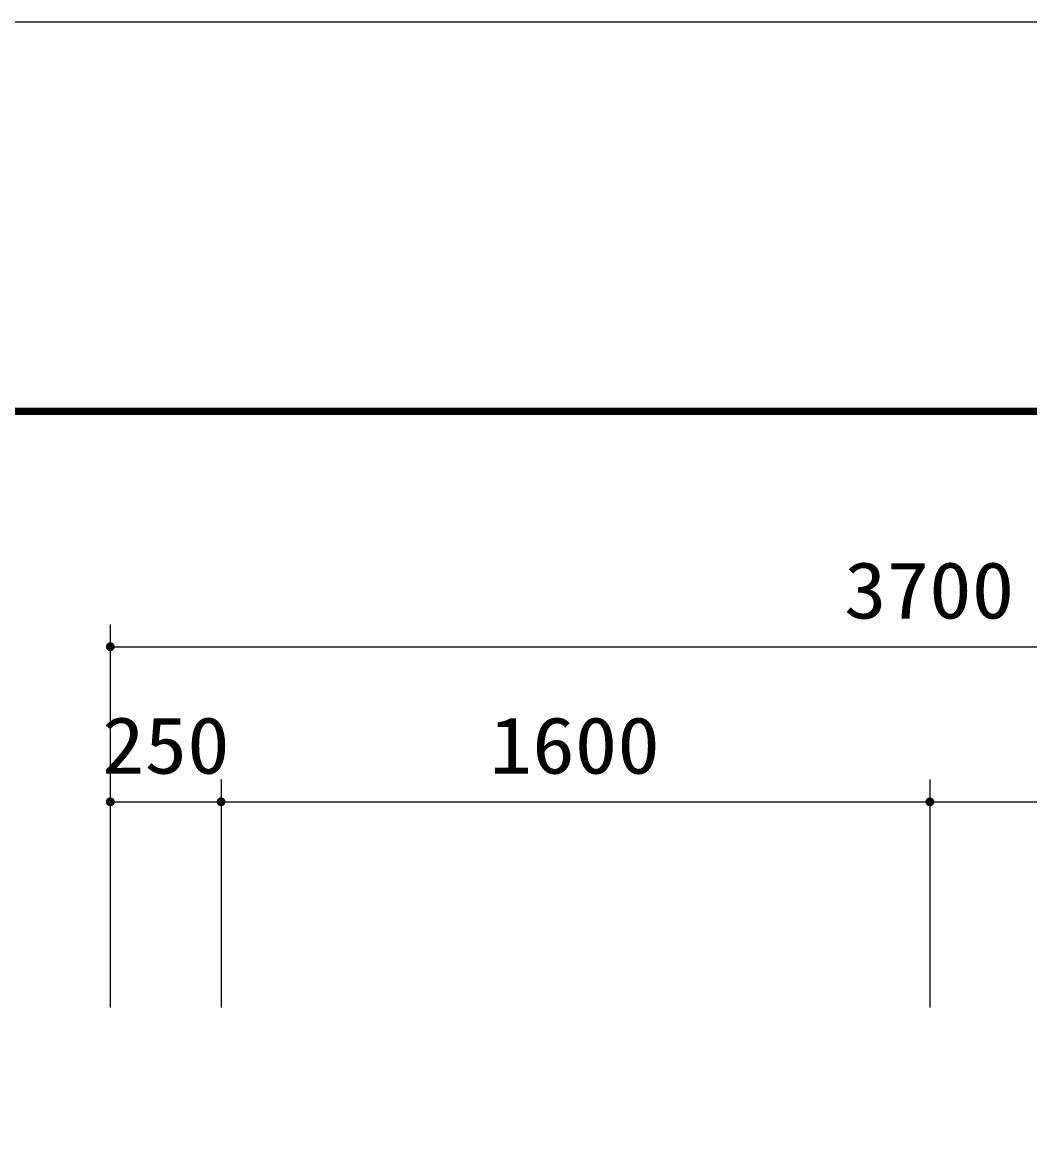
# Model space of a CAD drawing. Units: millimetres, scale not verified. Extents: x -14850 to 14850, y -10500 to 10500.
# Drawn here: x -10380 to -8105, y 8007 to 10500 of the extents above; entities that cross this region are included whole.
import ezdxf
from ezdxf.enums import TextEntityAlignment as Align

# ---------------------------------------------------------------- set-up
doc = ezdxf.new("R2010")
doc.units = ezdxf.units.MM
doc.header["$LTSCALE"] = 50
for name, color, linetype, lineweight in [('0-5_製作', 5, 'Continuous', 25), ('0-7_図面枠', 7, 'Continuous', 25), ('0-8_Axis_waku', 7, 'Continuous', 25)]:
    doc.layers.add(name, color=color, linetype=linetype, lineweight=lineweight)
doc.styles.add('ＭＳ ゴシック', font='')
doc.styles.get('ＭＳ ゴシック').set_extended_font_data('MS Gothic')

msp = doc.modelspace()

# ---------------------------------------------------------------- linework, layer by layer
at = {"layer": '0-5_製作', "color": 2}
for p, q in [((-10180.93, 9140.39), (-10180.93, 8276.21)), ((-10180.93, 9090.39), (-6480.93, 9090.39)), ((-9930.93, 8790.39), (-9930.93, 8276.21)), ((-8330.93, 8790.39), (-8330.93, 8276.21)), ((-10180.93, 8740.39), (-9930.93, 8740.39)), ((-9930.93, 8740.39), (-8330.93, 8740.39)), ((-8330.93, 8740.39), (-6730.93, 8740.39))]:
    msp.add_line(p, q, dxfattribs=at)
at = {"layer": '0-5_製作'}
for points in [[(-10180.93, 9100.39), (-10190.93, 9090.39), (-10182.18, 9100.31)], [(-10180.93, 9100.39), (-10180.93, 9090.39), (-10190.93, 9090.39)], [(-10182.18, 9100.31), (-10190.93, 9090.39), (-10190.91, 9091.02)], [(-10182.18, 9100.31), (-10190.91, 9091.02), (-10183.41, 9100.07)], [(-10180.3, 9100.37), (-10180.93, 9090.39), (-10180.93, 9100.39)], [(-10179.05, 9100.21), (-10180.93, 9090.39), (-10180.3, 9100.37)], [(-10180.93, 9090.39), (-10190.85, 9089.14), (-10190.93, 9090.39)], [(-10183.41, 9100.07), (-10190.91, 9091.02), (-10190.75, 9092.26)], [(-10180.93, 9090.39), (-10190.61, 9087.9), (-10190.85, 9089.14)], [(-10183.41, 9100.07), (-10190.75, 9092.26), (-10184.61, 9099.69)], [(-10184.61, 9099.69), (-10190.75, 9092.26), (-10190.44, 9093.48)], [(-10180.93, 9090.39), (-10190.23, 9086.71), (-10190.61, 9087.9)], [(-10184.61, 9099.69), (-10190.44, 9093.48), (-10185.75, 9099.15)], [(-10185.75, 9099.15), (-10190.44, 9093.48), (-10189.98, 9094.65)], [(-10180.93, 9090.39), (-10189.69, 9085.57), (-10190.23, 9086.71)], [(-10185.75, 9099.15), (-10189.98, 9094.65), (-10186.81, 9098.48)], [(-10186.81, 9098.48), (-10189.98, 9094.65), (-10189.37, 9095.75)], [(-10180.93, 9090.39), (-10189.02, 9084.51), (-10189.69, 9085.57)], [(-10186.81, 9098.48), (-10189.37, 9095.75), (-10187.77, 9097.68)], [(-10187.77, 9097.68), (-10189.37, 9095.75), (-10188.63, 9096.76)], [(-10180.93, 9090.39), (-10188.22, 9083.54), (-10189.02, 9084.51)], [(-10180.93, 9090.39), (-10187.3, 9082.68), (-10188.22, 9083.54)], [(-10180.93, 9080.39), (-10187.3, 9082.68), (-10180.93, 9090.39)], [(-10180.93, 9080.39), (-10186.29, 9081.95), (-10187.3, 9082.68)], [(-10180.93, 9080.39), (-10185.19, 9081.34), (-10186.29, 9081.95)], [(-10180.93, 9080.39), (-10184.02, 9080.88), (-10185.19, 9081.34)], [(-10180.93, 9080.39), (-10182.8, 9080.57), (-10184.02, 9080.88)], [(-10180.93, 9080.39), (-10181.56, 9080.41), (-10182.8, 9080.57)], [(-10177.84, 9099.9), (-10180.93, 9090.39), (-10179.05, 9100.21)], [(-10176.67, 9099.44), (-10180.93, 9090.39), (-10177.84, 9099.9)], [(-10175.57, 9098.83), (-10180.93, 9090.39), (-10176.67, 9099.44)], [(-10174.55, 9098.09), (-10180.93, 9090.39), (-10175.57, 9098.83)], [(-10173.64, 9097.23), (-10180.93, 9090.39), (-10174.55, 9098.09)], [(-10173.64, 9097.23), (-10170.93, 9090.39), (-10180.93, 9090.39)], [(-10170.93, 9090.39), (-10180.93, 9080.39), (-10180.93, 9090.39)], [(-10170.93, 9090.39), (-10179.67, 9080.47), (-10180.93, 9080.39)], [(-10170.95, 9089.76), (-10179.67, 9080.47), (-10170.93, 9090.39)], [(-10170.95, 9089.76), (-10178.44, 9080.7), (-10179.67, 9080.47)], [(-10171.11, 9088.51), (-10178.44, 9080.7), (-10170.95, 9089.76)], [(-10171.11, 9088.51), (-10177.25, 9081.09), (-10178.44, 9080.7)], [(-10171.42, 9087.3), (-10177.25, 9081.09), (-10171.11, 9088.51)], [(-10171.42, 9087.3), (-10176.11, 9081.63), (-10177.25, 9081.09)], [(-10171.88, 9086.13), (-10176.11, 9081.63), (-10171.42, 9087.3)], [(-10171.88, 9086.13), (-10175.05, 9082.3), (-10176.11, 9081.63)], [(-10172.48, 9085.03), (-10175.05, 9082.3), (-10171.88, 9086.13)], [(-10172.48, 9085.03), (-10174.08, 9083.1), (-10175.05, 9082.3)], [(-10173.22, 9084.01), (-10174.08, 9083.1), (-10172.48, 9085.03)], [(-10172.84, 9096.27), (-10170.93, 9090.39), (-10173.64, 9097.23)], [(-10172.16, 9095.21), (-10170.93, 9090.39), (-10172.84, 9096.27)], [(-10171.63, 9094.07), (-10170.93, 9090.39), (-10172.16, 9095.21)], [(-10171.24, 9092.88), (-10170.93, 9090.39), (-10171.63, 9094.07)], [(-10171.01, 9091.64), (-10170.93, 9090.39), (-10171.24, 9092.88)], [(-10182.18, 8750.31), (-10190.93, 8740.39), (-10190.91, 8741.02)], [(-10182.18, 8750.31), (-10180.93, 8740.39), (-10190.93, 8740.39)], [(-10180.93, 8740.39), (-10190.85, 8739.14), (-10190.93, 8740.39)], [(-10182.18, 8750.31), (-10190.91, 8741.02), (-10183.41, 8750.07)], [(-10183.41, 8750.07), (-10190.91, 8741.02), (-10190.75, 8742.26)], [(-10180.93, 8740.39), (-10190.61, 8737.9), (-10190.85, 8739.14)], [(-10183.41, 8750.07), (-10190.75, 8742.26), (-10184.61, 8749.69)], [(-10184.61, 8749.69), (-10190.75, 8742.26), (-10190.44, 8743.48)], [(-10180.93, 8740.39), (-10190.23, 8736.71), (-10190.61, 8737.9)], [(-10184.61, 8749.69), (-10190.44, 8743.48), (-10185.75, 8749.15)], [(-10185.75, 8749.15), (-10190.44, 8743.48), (-10189.98, 8744.65)], [(-10180.93, 8740.39), (-10189.69, 8735.57), (-10190.23, 8736.71)], [(-10185.75, 8749.15), (-10189.98, 8744.65), (-10186.81, 8748.48)], [(-10186.81, 8748.48), (-10189.98, 8744.65), (-10189.37, 8745.75)], [(-10180.93, 8740.39), (-10189.02, 8734.51), (-10189.69, 8735.57)], [(-10186.81, 8748.48), (-10189.37, 8745.75), (-10187.77, 8747.68)], [(-10187.77, 8747.68), (-10189.37, 8745.75), (-10188.63, 8746.76)], [(-10180.93, 8740.39), (-10188.22, 8733.54), (-10189.02, 8734.51)], [(-10180.93, 8740.39), (-10187.3, 8732.68), (-10188.22, 8733.54)], [(-10180.93, 8730.39), (-10187.3, 8732.68), (-10180.93, 8740.39)], [(-10180.93, 8730.39), (-10186.29, 8731.95), (-10187.3, 8732.68)], [(-10180.93, 8730.39), (-10185.19, 8731.34), (-10186.29, 8731.95)], [(-10180.93, 8730.39), (-10184.02, 8730.88), (-10185.19, 8731.34)], [(-10180.93, 8730.39), (-10182.8, 8730.57), (-10184.02, 8730.88)], [(-10180.93, 8730.39), (-10181.56, 8730.41), (-10182.8, 8730.57)], [(-10180.93, 8750.39), (-10180.93, 8740.39), (-10182.18, 8750.31)], [(-10180.3, 8750.37), (-10180.93, 8740.39), (-10180.93, 8750.39)], [(-10179.05, 8750.21), (-10180.93, 8740.39), (-10180.3, 8750.37)], [(-10177.84, 8749.9), (-10180.93, 8740.39), (-10179.05, 8750.21)], [(-10176.67, 8749.44), (-10180.93, 8740.39), (-10177.84, 8749.9)], [(-10175.57, 8748.83), (-10180.93, 8740.39), (-10176.67, 8749.44)], [(-10174.55, 8748.09), (-10180.93, 8740.39), (-10175.57, 8748.83)], [(-10173.64, 8747.23), (-10180.93, 8740.39), (-10174.55, 8748.09)], [(-10173.64, 8747.23), (-10170.93, 8740.39), (-10180.93, 8740.39)], [(-10170.93, 8740.39), (-10180.93, 8730.39), (-10180.93, 8740.39)], [(-10170.93, 8740.39), (-10179.67, 8730.47), (-10180.93, 8730.39)], [(-10170.93, 8740.39), (-10178.44, 8730.7), (-10179.67, 8730.47)], [(-10170.95, 8739.76), (-10178.44, 8730.7), (-10170.93, 8740.39)], [(-10171.11, 8738.51), (-10178.44, 8730.7), (-10170.95, 8739.76)], [(-10171.11, 8738.51), (-10177.25, 8731.09), (-10178.44, 8730.7)], [(-10171.42, 8737.3), (-10177.25, 8731.09), (-10171.11, 8738.51)], [(-10171.42, 8737.3), (-10176.11, 8731.63), (-10177.25, 8731.09)], [(-10171.88, 8736.13), (-10176.11, 8731.63), (-10171.42, 8737.3)], [(-10171.88, 8736.13), (-10175.05, 8732.3), (-10176.11, 8731.63)], [(-10172.48, 8735.03), (-10175.05, 8732.3), (-10171.88, 8736.13)], [(-10172.48, 8735.03), (-10174.08, 8733.1), (-10175.05, 8732.3)], [(-10173.22, 8734.01), (-10174.08, 8733.1), (-10172.48, 8735.03)], [(-10172.84, 8746.27), (-10170.93, 8740.39), (-10173.64, 8747.23)], [(-10172.16, 8745.21), (-10170.93, 8740.39), (-10172.84, 8746.27)], [(-10171.63, 8744.07), (-10170.93, 8740.39), (-10172.16, 8745.21)], [(-10171.24, 8742.88), (-10170.93, 8740.39), (-10171.63, 8744.07)], [(-10171.01, 8741.64), (-10170.93, 8740.39), (-10171.24, 8742.88)], [(-9932.18, 8750.31), (-9940.93, 8740.39), (-9940.91, 8741.02)], [(-9932.18, 8750.31), (-9930.93, 8740.39), (-9940.93, 8740.39)], [(-9930.93, 8740.39), (-9940.85, 8739.14), (-9940.93, 8740.39)], [(-9932.18, 8750.31), (-9940.91, 8741.02), (-9933.41, 8750.07)], [(-9933.41, 8750.07), (-9940.91, 8741.02), (-9940.75, 8742.26)], [(-9930.93, 8740.39), (-9940.61, 8737.9), (-9940.85, 8739.14)], [(-9933.41, 8750.07), (-9940.75, 8742.26), (-9934.61, 8749.69)], [(-9934.61, 8749.69), (-9940.75, 8742.26), (-9940.44, 8743.48)], [(-9930.93, 8740.39), (-9940.23, 8736.71), (-9940.61, 8737.9)], [(-9934.61, 8749.69), (-9940.44, 8743.48), (-9935.75, 8749.15)], [(-9935.75, 8749.15), (-9940.44, 8743.48), (-9939.98, 8744.65)], [(-9930.93, 8740.39), (-9939.69, 8735.57), (-9940.23, 8736.71)], [(-9935.75, 8749.15), (-9939.98, 8744.65), (-9936.81, 8748.48)], [(-9936.81, 8748.48), (-9939.98, 8744.65), (-9939.37, 8745.75)], [(-9930.93, 8740.39), (-9939.02, 8734.51), (-9939.69, 8735.57)], [(-9936.81, 8748.48), (-9939.37, 8745.75), (-9937.77, 8747.68)], [(-9937.77, 8747.68), (-9939.37, 8745.75), (-9938.63, 8746.76)], [(-9930.93, 8740.39), (-9938.22, 8733.54), (-9939.02, 8734.51)], [(-9930.93, 8740.39), (-9937.3, 8732.68), (-9938.22, 8733.54)], [(-9930.93, 8730.39), (-9937.3, 8732.68), (-9930.93, 8740.39)], [(-9930.93, 8730.39), (-9936.29, 8731.95), (-9937.3, 8732.68)], [(-9930.93, 8730.39), (-9935.19, 8731.34), (-9936.29, 8731.95)], [(-9930.93, 8730.39), (-9934.02, 8730.88), (-9935.19, 8731.34)], [(-9930.93, 8730.39), (-9932.8, 8730.57), (-9934.02, 8730.88)], [(-9930.93, 8730.39), (-9931.56, 8730.41), (-9932.8, 8730.57)], [(-9930.93, 8750.39), (-9930.93, 8740.39), (-9932.18, 8750.31)], [(-9930.3, 8750.37), (-9930.93, 8740.39), (-9930.93, 8750.39)], [(-9929.05, 8750.21), (-9930.93, 8740.39), (-9930.3, 8750.37)], [(-9927.84, 8749.9), (-9930.93, 8740.39), (-9929.05, 8750.21)], [(-9926.67, 8749.44), (-9930.93, 8740.39), (-9927.84, 8749.9)], [(-9925.57, 8748.83), (-9930.93, 8740.39), (-9926.67, 8749.44)], [(-9924.55, 8748.09), (-9930.93, 8740.39), (-9925.57, 8748.83)], [(-9923.64, 8747.23), (-9930.93, 8740.39), (-9924.55, 8748.09)], [(-9923.64, 8747.23), (-9920.93, 8740.39), (-9930.93, 8740.39)], [(-9920.93, 8740.39), (-9930.93, 8730.39), (-9930.93, 8740.39)], [(-9920.93, 8740.39), (-9929.67, 8730.47), (-9930.93, 8730.39)], [(-9920.93, 8740.39), (-9928.44, 8730.7), (-9929.67, 8730.47)], [(-9920.95, 8739.76), (-9928.44, 8730.7), (-9920.93, 8740.39)], [(-9921.1, 8738.51), (-9928.44, 8730.7), (-9920.95, 8739.76)], [(-9921.1, 8738.51), (-9927.25, 8731.09), (-9928.44, 8730.7)], [(-9921.42, 8737.3), (-9927.25, 8731.09), (-9921.1, 8738.51)], [(-9921.42, 8737.3), (-9926.11, 8731.63), (-9927.25, 8731.09)], [(-9921.88, 8736.13), (-9926.11, 8731.63), (-9921.42, 8737.3)], [(-9921.88, 8736.13), (-9925.05, 8732.3), (-9926.11, 8731.63)], [(-9922.48, 8735.03), (-9925.05, 8732.3), (-9921.88, 8736.13)], [(-9922.48, 8735.03), (-9924.08, 8733.1), (-9925.05, 8732.3)], [(-9923.22, 8734.01), (-9924.08, 8733.1), (-9922.48, 8735.03)], [(-9922.84, 8746.27), (-9920.93, 8740.39), (-9923.64, 8747.23)], [(-9922.16, 8745.21), (-9920.93, 8740.39), (-9922.84, 8746.27)], [(-9921.63, 8744.07), (-9920.93, 8740.39), (-9922.16, 8745.21)], [(-9921.24, 8742.88), (-9920.93, 8740.39), (-9921.63, 8744.07)], [(-9921.01, 8741.64), (-9920.93, 8740.39), (-9921.24, 8742.88)], [(-8330.93, 8750.39), (-8340.93, 8740.39), (-8340.91, 8741.02)], [(-8330.93, 8740.39), (-8340.93, 8740.39), (-8330.93, 8750.39)], [(-8330.93, 8740.39), (-8340.85, 8739.14), (-8340.93, 8740.39)], [(-8330.93, 8750.39), (-8340.91, 8741.02), (-8332.18, 8750.31)], [(-8332.18, 8750.31), (-8340.91, 8741.02), (-8340.75, 8742.26)], [(-8330.93, 8740.39), (-8340.61, 8737.9), (-8340.85, 8739.14)], [(-8332.18, 8750.31), (-8340.75, 8742.26), (-8333.41, 8750.07)], [(-8333.41, 8750.07), (-8340.75, 8742.26), (-8340.44, 8743.48)], [(-8330.93, 8740.39), (-8340.23, 8736.71), (-8340.61, 8737.9)], [(-8333.41, 8750.07), (-8340.44, 8743.48), (-8334.61, 8749.69)], [(-8334.61, 8749.69), (-8340.44, 8743.48), (-8339.98, 8744.65)], [(-8330.93, 8740.39), (-8339.69, 8735.57), (-8340.23, 8736.71)], [(-8334.61, 8749.69), (-8339.98, 8744.65), (-8335.75, 8749.15)], [(-8335.75, 8749.15), (-8339.98, 8744.65), (-8339.37, 8745.75)], [(-8330.93, 8740.39), (-8339.02, 8734.51), (-8339.69, 8735.57)], [(-8335.75, 8749.15), (-8339.37, 8745.75), (-8336.81, 8748.48)], [(-8336.81, 8748.48), (-8339.37, 8745.75), (-8338.63, 8746.76)], [(-8330.93, 8740.39), (-8338.22, 8733.54), (-8339.02, 8734.51)], [(-8336.81, 8748.48), (-8338.63, 8746.76), (-8337.77, 8747.68)], [(-8330.93, 8740.39), (-8337.3, 8732.68), (-8338.22, 8733.54)], [(-8330.93, 8730.39), (-8337.3, 8732.68), (-8330.93, 8740.39)], [(-8330.93, 8730.39), (-8336.29, 8731.95), (-8337.3, 8732.68)], [(-8330.93, 8730.39), (-8335.19, 8731.34), (-8336.29, 8731.95)], [(-8330.93, 8730.39), (-8334.02, 8730.88), (-8335.19, 8731.34)], [(-8330.93, 8730.39), (-8332.8, 8730.57), (-8334.02, 8730.88)], [(-8330.93, 8730.39), (-8331.56, 8730.41), (-8332.8, 8730.57)], [(-8330.3, 8750.37), (-8330.93, 8740.39), (-8330.93, 8750.39)], [(-8329.05, 8750.21), (-8330.93, 8740.39), (-8330.3, 8750.37)], [(-8327.84, 8749.9), (-8330.93, 8740.39), (-8329.05, 8750.21)], [(-8326.67, 8749.44), (-8330.93, 8740.39), (-8327.84, 8749.9)], [(-8325.57, 8748.83), (-8330.93, 8740.39), (-8326.67, 8749.44)], [(-8324.55, 8748.09), (-8330.93, 8740.39), (-8325.57, 8748.83)], [(-8323.64, 8747.23), (-8330.93, 8740.39), (-8324.55, 8748.09)], [(-8323.64, 8747.23), (-8320.93, 8740.39), (-8330.93, 8740.39)], [(-8320.93, 8740.39), (-8330.93, 8730.39), (-8330.93, 8740.39)], [(-8320.95, 8739.76), (-8330.93, 8730.39), (-8320.93, 8740.39)], [(-8320.95, 8739.76), (-8329.67, 8730.47), (-8330.93, 8730.39)], [(-8321.1, 8738.51), (-8329.67, 8730.47), (-8320.95, 8739.76)], [(-8321.1, 8738.51), (-8328.44, 8730.7), (-8329.67, 8730.47)], [(-8321.42, 8737.3), (-8328.44, 8730.7), (-8321.1, 8738.51)], [(-8321.42, 8737.3), (-8327.25, 8731.09), (-8328.44, 8730.7)], [(-8321.88, 8736.13), (-8327.25, 8731.09), (-8321.42, 8737.3)], [(-8321.88, 8736.13), (-8326.11, 8731.63), (-8327.25, 8731.09)], [(-8322.48, 8735.03), (-8326.11, 8731.63), (-8321.88, 8736.13)], [(-8322.48, 8735.03), (-8325.05, 8732.3), (-8326.11, 8731.63)], [(-8323.22, 8734.01), (-8325.05, 8732.3), (-8322.48, 8735.03)], [(-8323.22, 8734.01), (-8324.08, 8733.1), (-8325.05, 8732.3)], [(-8322.84, 8746.27), (-8320.93, 8740.39), (-8323.64, 8747.23)], [(-8322.16, 8745.21), (-8320.93, 8740.39), (-8322.84, 8746.27)], [(-8321.63, 8744.07), (-8320.93, 8740.39), (-8322.16, 8745.21)], [(-8321.24, 8742.88), (-8320.93, 8740.39), (-8321.63, 8744.07)], [(-8321.01, 8741.64), (-8320.93, 8740.39), (-8321.24, 8742.88)]]:
    msp.add_solid(points, dxfattribs=at)
at = {"layer": '0-7_図面枠'}
msp.add_lwpolyline([(-14850, -10500), (14850, -10500), (14850, 10500), (-14850, 10500)], close=True, dxfattribs=at)
at = {"layer": '0-8_Axis_waku'}
for p, q in [((-12964, 9629), (14014, 9629)), ((-12963, 9628), (14013, 9628)), ((-12962, 9627), (14012, 9627)), ((-12961, 9626), (14011, 9626)), ((-12960, 9625), (14010, 9625)), ((-12959, 9624), (14009, 9624)), ((-12958, 9623), (14008, 9623)), ((-12957, 9622), (14007, 9622)), ((-12956, 9621), (14006, 9621)), ((-12955, 9620), (14005, 9620)), ((-12954, 9619), (14004, 9619)), ((-12953, 9618), (14003, 9618)), ((-12952, 9617), (14002, 9617)), ((-12951, 9616), (14001, 9616)), ((-12950, 9615), (14000, 9615))]:
    msp.add_line(p, q, dxfattribs=at)

# ---------------------------------------------------------------- texts
at = {"layer": '0-5_製作', "color": 4, "style": 'ＭＳ ゴシック', "width": 1.1}
for s, p in [('3700', (-8524.68, 9115.39)), ('250', (-10199.68, 8765.39)), ('1600', (-9324.68, 8765.39))]:
    msp.add_text(s, height=128.4, dxfattribs=at).set_placement(p, align=Align.BOTTOM_LEFT)

doc.saveas('drawing.dxf')
